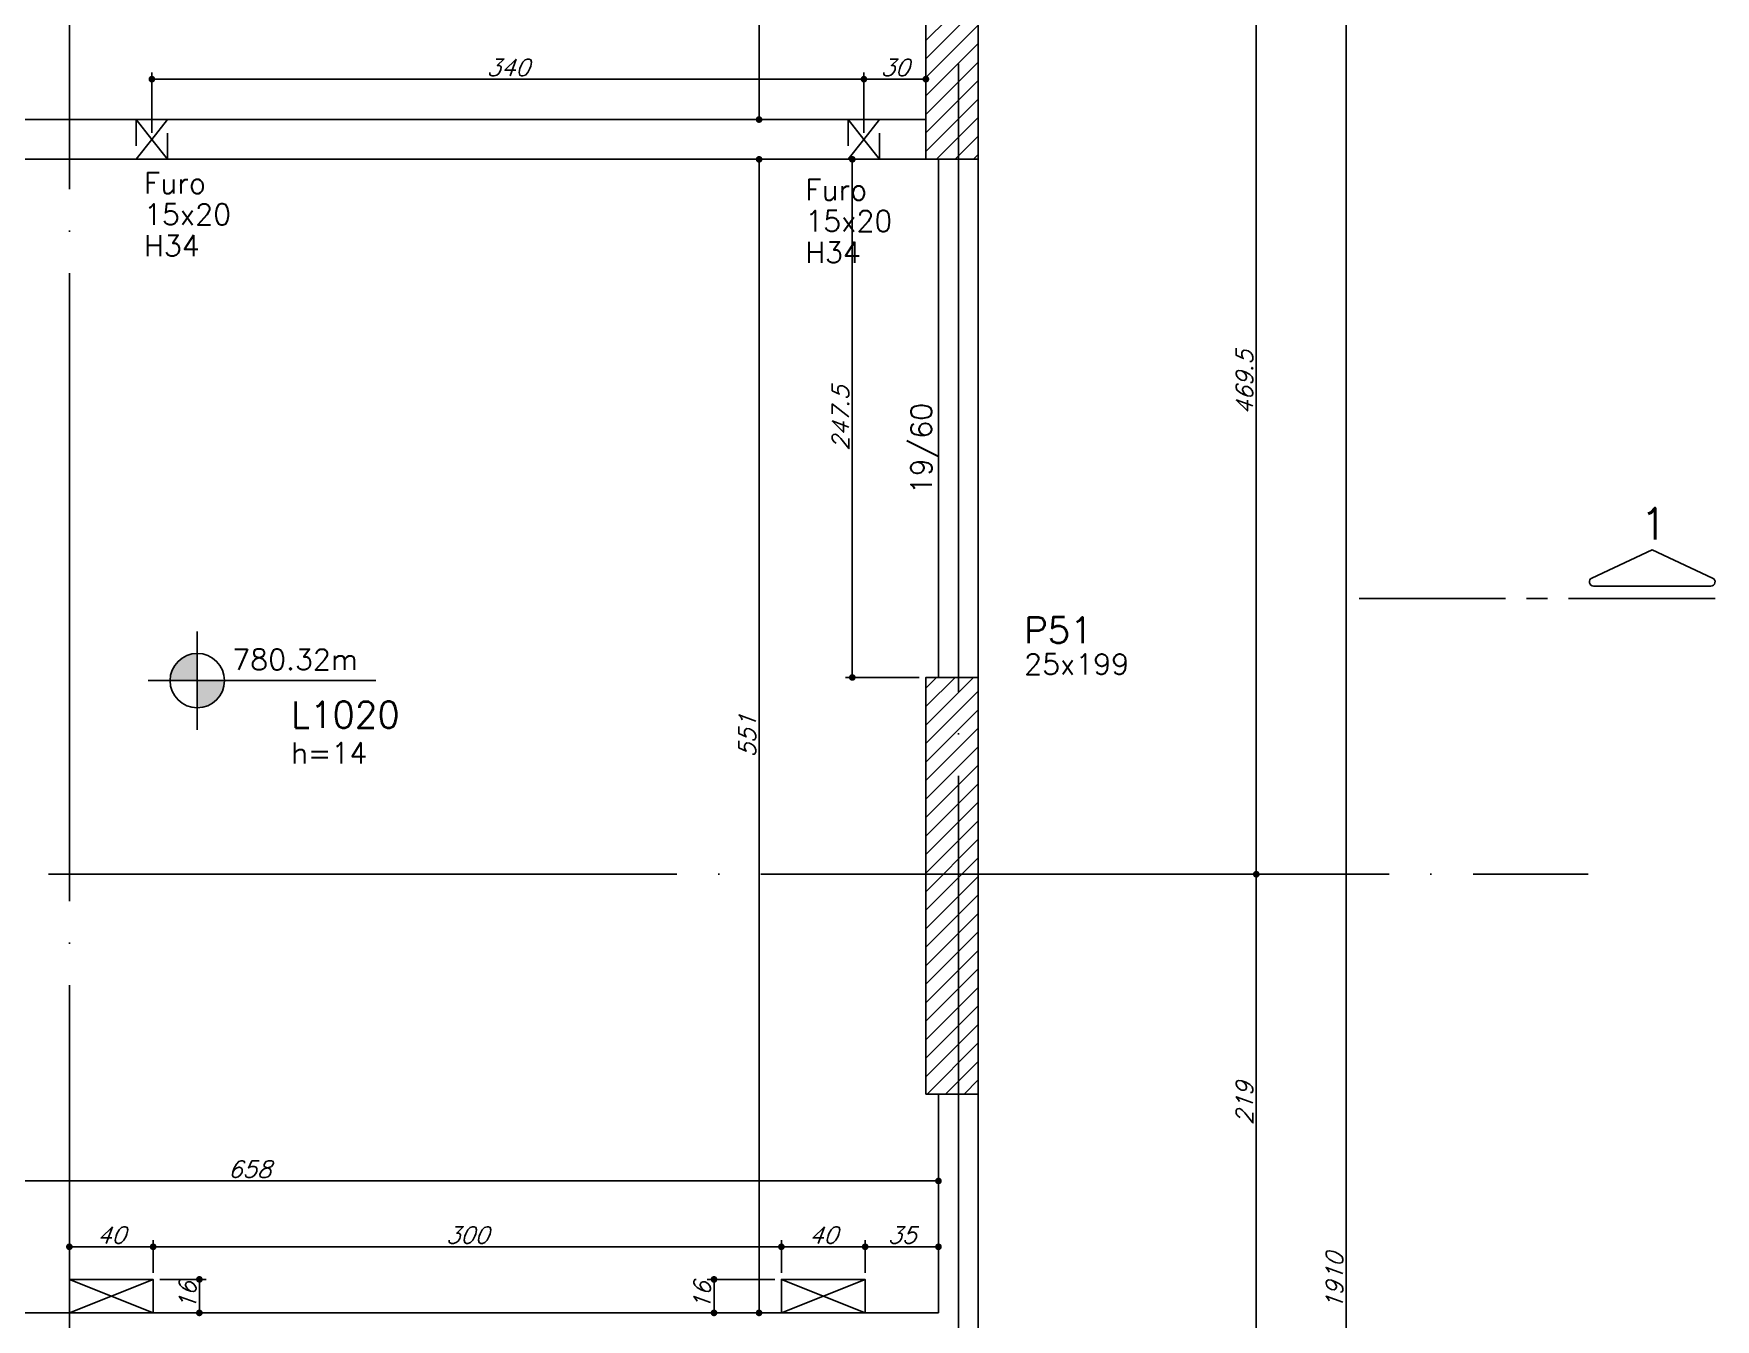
# Model space of a CAD drawing. Extents: x -4723 to 4922, y -2048 to 2452.
# Drawn here: x 2808 to 3611, y 661 to 1276 of the extents above; entities that cross this region are included whole.
import ezdxf
from ezdxf.enums import TextEntityAlignment as Align

# ---------------------------------------------------------------- set-up
doc = ezdxf.new("R2010")
doc.units = 0
doc.header["$LTSCALE"] = 50
doc.header["$MEASUREMENT"] = 0
doc.linetypes.add('EIXO', pattern=[6.8, 6, -0.4, 0, -0.4])
doc.linetypes.add('HIDDEN', pattern=[0.375, 0.25, -0.125])
doc.layers.get('0').update_dxf_attribs({"linetype": 'CONTINUOUS'})
doc.layers.get('DEFPOINTS').update_dxf_attribs({"linetype": 'CONTINUOUS'})
for name, color, linetype in [('242', 3, 'CONTINUOUS'), ('F-CORTE-INDICAÇÃO', 4, 'CONTINUOUS'), ('F-COTAS', 106, 'CONTINUOUS'), ('F-COTAS-FUROS', 50, 'CONTINUOUS'), ('F-EIXO', 12, 'EIXO'), ('F-FURO-PAREDE', 2, 'HIDDEN'), ('F-FURO-PAREDE-TEXTOS', 2, 'CONTINUOUS'), ('F-LAJES-DIM', 2, 'CONTINUOUS'), ('F-LAJES-NOME', 4, 'CONTINUOUS'), ('F-NÍVEL-PLANTA', 2, 'CONTINUOUS'), ('F-PILARES-DIM', 172, 'CONTINUOUS'), ('F-PILARES-HACH', 174, 'CONTINUOUS'), ('F-PILARES-NOME', 170, 'CONTINUOUS'), ('F-PILARES-S', 170, 'CONTINUOUS'), ('F-TEXTO', 6, 'CONTINUOUS'), ('F-VIGAS', 3, 'CONTINUOUS'), ('F-VIGAS-DIM', 2, 'CONTINUOUS'), ('F-VÃO', 1, 'CONTINUOUS')]:
    doc.layers.add(name, color=color, linetype=linetype)
doc.styles.add('CP-TEXT-INCL', font='simplex.shx', dxfattribs={"oblique": 20})
doc.styles.add('MCP', font='simplex.shx')
doc.styles.add('ROMANS', font='simplex.shx')
doc.dimstyles.new('CP-COTAS-50', dxfattribs={"dimscale": 0.64, "dimtxt": 12.5, "dimasz": 5, "dimexe": 5, "dimexo": 5, "dimgap": 2.5, "dimtad": 1, "dimdec": 1, "dimdsep": 46, "dimtxsty": 'CP-TEXT-INCL', "dimblk1": 'DOT', "dimblk2": 'DOT', "dimsah": 1, "dimcen": 9, "dimclrd": 256, "dimclre": 256, "dimclrt": 256, "dimadec": 0, "dimazin": 0, "dimtfac": 1, "dimtdec": 1, "dimtmove": 2, "dimatfit": 3, "dimldrblk": 'DOT', "dimfxl": 0, "dimtolj": 1, "dimarcsym": 0})

# ---------------------------------------------------------------- blocks, each defined once
blk = doc.blocks.new('Nível - Planta')
at = {"layer": 'F-NÍVEL-PLANTA'}
h = blk.add_hatch(color=71, dxfattribs=at)
h.paths.add_polyline_path([(0, 0), (0, 0.26, 0.414214), (-0.26, 0)])
h.paths.add_polyline_path([(0.26, 0), (0, 0), (0, -0.26, 0.414214)])
for p, q in [((0, -0.469), (0, 0.469)), ((-0.469, 0), (1.704, 0))]:
    blk.add_line(p, q, dxfattribs=at)
blk.add_circle((0, 0), 0.26, dxfattribs=at)
at = {"layer": 'F-TEXTO', "color": 3, "style": 'MCP'}
blk.add_attdef('NÍVEL', (0.333, 0.102), '', height=0.2, dxfattribs=at)
blk = doc.blocks.new('*U12')
at = {"layer": 'F-CORTE-INDICAÇÃO'}
for p, q in [((70, 0), (0, 0)), ((80, 0), (90, 0)), ((100, 0), (170, 0))]:
    blk.add_line(p, q, dxfattribs=at)
blk.add_lwpolyline([(112, 6, -0.802585), (111.15, 9.81), (140, 23.26), (168.85, 9.81, -0.802585), (168, 6)], format="xyb", close=True, dxfattribs=at)
at = {"layer": 'F-CORTE-INDICAÇÃO', "style": 'ROMANS'}
blk.add_attdef('CORTE', text='', height=15, dxfattribs=at).set_placement((140, 35.76), align=Align.MIDDLE_CENTER)
at = {"layer": 'F-CORTE-INDICAÇÃO', "color": 2, "style": 'ROMANS'}
blk.add_attdef('FOLHA', text='', height=12, dxfattribs=at).set_placement((140, -10), align=Align.MIDDLE_CENTER)
blk = doc.blocks.new('*U52')
at = {"layer": 'F-EIXO'}
blk.add_line((0, 0), (0, -2655), dxfattribs=at)
at = {"layer": 'F-TEXTO', "style": 'ROMANS'}
blk.add_attdef('EIXO', text='', height=17.5, rotation=360, dxfattribs=at).set_placement((0, 28.21), align=Align.MIDDLE_CENTER)
blk = doc.blocks.new('*U51')
at = {"layer": 'F-EIXO'}
blk.add_line((0, 0), (7197, 0), dxfattribs=at)
at = {"layer": 'F-TEXTO', "style": 'ROMANS'}
blk.add_attdef('EIXO', text='', height=17.5, dxfattribs=at).set_placement((-28.2072, 0), align=Align.MIDDLE_CENTER)
blk = doc.blocks.new('*U28')
at = {"layer": 'F-EIXO'}
blk.add_line((0, 0), (0, -2449.91), dxfattribs=at)
at = {"layer": 'F-TEXTO', "style": 'ROMANS'}
blk.add_attdef('EIXO', text='', height=17.5, rotation=360, dxfattribs=at).set_placement((0, 28.21), align=Align.MIDDLE_CENTER)
blk = doc.blocks.new('_DOT')
at = {"color": 0, "linetype": 'ByBlock'}
blk.add_line((-0.5, 0), (-1, 0), dxfattribs=at)
at = {"color": 0, "linetype": 'ByBlock', "const_width": 0.5}
blk.add_lwpolyline([(-0.25, 0, 1), (0.25, 0, 1)], format="xyb", close=True, dxfattribs=at)
blk = doc.blocks.new('*D71')
at = {"layer": 'DEFPOINTS', "color": 0, "linetype": 'Continuous', "transparency": 16777216}
for p in [(3262.5, 1634.5), (3435.19, 1634.5), (3259.5, -275.5)]:
    blk.add_point(p, dxfattribs=at)
at = {"layer": 'F-COTAS', "linetype": 'Continuous', "lineweight": -2, "transparency": 16777216}
for p, q in [((3265.7, 1634.5), (3438.39, 1634.5)), ((3435.19, -272.3), (3435.19, 1631.3)), ((3262.7, -275.5), (3438.39, -275.5))]:
    blk.add_line(p, q, dxfattribs=at)
at = {"layer": 'F-COTAS', "linetype": 'Continuous', "lineweight": -2, "transparency": 16777216, "xscale": 3.2, "yscale": 3.2, "zscale": 3.2}
for p, rotation in [((3435.19, 1634.5), 90), ((3435.19, -275.5), 270)]:
    blk.add_blockref('_DOT', p, dxfattribs=dict(at, rotation=rotation))
at = {"layer": 'F-COTAS', "linetype": 'Continuous', "transparency": 16777216, "insert": (3429.59, 679.5), "char_height": 8, "attachment_point": 5, "rotation": 90, "style": 'CP-TEXT-INCL'}
blk.add_mtext('\\A1;1910', dxfattribs=at)
blk = doc.blocks.new('*D78')
at = {"layer": 'DEFPOINTS', "color": 0, "linetype": 'Continuous', "transparency": 16777216}
for p in [(3383.74, 874), (3392.27, 874), (3383.74, 655)]:
    blk.add_point(p, dxfattribs=at)
at = {"layer": 'F-COTAS', "linetype": 'Continuous', "lineweight": -2, "transparency": 16777216}
for p, q in [((3386.94, 874), (3395.47, 874)), ((3392.27, 658.2), (3392.27, 870.8)), ((3386.94, 655), (3395.47, 655))]:
    blk.add_line(p, q, dxfattribs=at)
at = {"layer": 'F-COTAS', "linetype": 'Continuous', "lineweight": -2, "transparency": 16777216, "xscale": 3.2, "yscale": 3.2, "zscale": 3.2}
for p, rotation in [((3392.27, 874), 90), ((3392.27, 655), 270)]:
    blk.add_blockref('_DOT', p, dxfattribs=dict(at, rotation=rotation))
at = {"layer": 'F-COTAS', "linetype": 'Continuous', "transparency": 16777216, "insert": (3386.67, 764.5), "char_height": 8, "attachment_point": 5, "rotation": 90, "style": 'CP-TEXT-INCL'}
blk.add_mtext('\\A1;219', dxfattribs=at)
blk = doc.blocks.new('*D79')
at = {"layer": 'DEFPOINTS', "color": 0, "linetype": 'Continuous', "transparency": 16777216}
for p in [(3383.74, 1343.5), (3392.27, 1343.5), (3383.74, 874)]:
    blk.add_point(p, dxfattribs=at)
at = {"layer": 'F-COTAS', "linetype": 'Continuous', "lineweight": -2, "transparency": 16777216}
for p, q in [((3386.94, 1343.5), (3395.47, 1343.5)), ((3392.27, 877.2), (3392.27, 1340.3)), ((3386.94, 874), (3395.47, 874))]:
    blk.add_line(p, q, dxfattribs=at)
at = {"layer": 'F-COTAS', "linetype": 'Continuous', "lineweight": -2, "transparency": 16777216, "xscale": 3.2, "yscale": 3.2, "zscale": 3.2}
for p, rotation in [((3392.27, 1343.5), 90), ((3392.27, 874), 270)]:
    blk.add_blockref('_DOT', p, dxfattribs=dict(at, rotation=rotation))
at = {"layer": 'F-COTAS', "linetype": 'Continuous', "transparency": 16777216, "insert": (3386.67, 1108.75), "char_height": 8, "attachment_point": 5, "rotation": 90, "style": 'CP-TEXT-INCL'}
blk.add_mtext('\\A1;469.5', dxfattribs=at)
blk = doc.blocks.new('*D212')
at = {"layer": 'DEFPOINTS', "color": 0, "linetype": 'Continuous', "transparency": 16777216}
for p in [(3154.84, 1215.5), (3154.84, 1215.5), (3154.84, 664.5)]:
    blk.add_point(p, dxfattribs=at)
at = {"layer": 'F-COTAS', "linetype": 'Continuous', "lineweight": -2, "transparency": 16777216}
blk.add_line((3154.84, 667.7), (3154.84, 1212.3), dxfattribs=at)
at = {"layer": 'F-COTAS', "linetype": 'Continuous', "lineweight": -2, "transparency": 16777216, "xscale": 3.2, "yscale": 3.2, "zscale": 3.2}
for p, rotation in [((3154.84, 1215.5), 90), ((3154.84, 664.5), 270)]:
    blk.add_blockref('_DOT', p, dxfattribs=dict(at, rotation=rotation))
at = {"layer": 'F-COTAS', "linetype": 'Continuous', "transparency": 16777216, "insert": (3149.24, 940), "char_height": 8, "attachment_point": 5, "rotation": 90, "style": 'CP-TEXT-INCL'}
blk.add_mtext('\\A1;551', dxfattribs=at)
blk = doc.blocks.new('*D213')
at = {"layer": 'DEFPOINTS', "color": 0, "linetype": 'Continuous', "transparency": 16777216}
for p in [(3154.84, 1514.5), (3154.84, 1514.5), (3154.84, 1234.5)]:
    blk.add_point(p, dxfattribs=at)
at = {"layer": 'F-COTAS', "linetype": 'Continuous', "lineweight": -2, "transparency": 16777216}
blk.add_line((3154.84, 1237.7), (3154.84, 1511.3), dxfattribs=at)
at = {"layer": 'F-COTAS', "linetype": 'Continuous', "lineweight": -2, "transparency": 16777216, "xscale": 3.2, "yscale": 3.2, "zscale": 3.2}
for p, rotation in [((3154.84, 1514.5), 90), ((3154.84, 1234.5), 270)]:
    blk.add_blockref('_DOT', p, dxfattribs=dict(at, rotation=rotation))
at = {"layer": 'F-COTAS', "linetype": 'Continuous', "transparency": 16777216, "insert": (3149.24, 1374.5), "char_height": 8, "attachment_point": 5, "rotation": 90, "style": 'CP-TEXT-INCL'}
blk.add_mtext('\\A1;280', dxfattribs=at)
blk = doc.blocks.new('*D267')
at = {"layer": 'DEFPOINTS', "color": 0, "linetype": 'Continuous', "transparency": 16777216}
for p in [(2582.5, 727.51), (3240.5, 727.51), (3240.5, 727.51)]:
    blk.add_point(p, dxfattribs=at)
at = {"layer": 'F-COTAS', "linetype": 'Continuous', "lineweight": -2, "transparency": 16777216}
blk.add_line((2585.7, 727.51), (3237.3, 727.51), dxfattribs=at)
at = {"layer": 'F-COTAS', "linetype": 'Continuous', "lineweight": -2, "transparency": 16777216, "xscale": 3.2, "yscale": 3.2, "zscale": 3.2, "rotation": 180}
blk.add_blockref('_DOT', (2582.5, 727.51), dxfattribs=at)
at = {"layer": 'F-COTAS', "linetype": 'Continuous', "lineweight": -2, "transparency": 16777216, "xscale": 3.2, "yscale": 3.2, "zscale": 3.2}
blk.add_blockref('_DOT', (3240.5, 727.51), dxfattribs=at)
at = {"layer": 'F-COTAS', "linetype": 'Continuous', "transparency": 16777216, "insert": (2911.5, 733.11), "char_height": 8, "attachment_point": 5, "style": 'CP-TEXT-INCL'}
blk.add_mtext('\\A1;658', dxfattribs=at)
blk = doc.blocks.new('*U338')
at = {"layer": 'F-VÃO'}
for p, q in [((0, 0), (40, 16)), ((0, 16), (40, 0))]:
    blk.add_line(p, q, dxfattribs=at)
at = {"layer": 'F-VÃO', "color": 3}
blk.add_lwpolyline([(0, 0), (40, 0), (40, 16), (0, 16)], close=True, dxfattribs=at)
blk = doc.blocks.new('*D444')
at = {"layer": 'DEFPOINTS', "color": 0, "linetype": 'Continuous', "transparency": 16777216}
for p in [(3205.5, 696.06), (3165.5, 680.5), (3205.5, 680.5)]:
    blk.add_point(p, dxfattribs=at)
at = {"layer": 'F-COTAS-FUROS', "linetype": 'Continuous', "lineweight": -2, "transparency": 16777216}
for p, q in [((3165.5, 683.7), (3165.5, 699.26)), ((3205.5, 683.7), (3205.5, 699.26)), ((3168.7, 696.06), (3202.3, 696.06))]:
    blk.add_line(p, q, dxfattribs=at)
at = {"layer": 'F-COTAS-FUROS', "linetype": 'Continuous', "lineweight": -2, "transparency": 16777216, "xscale": 3.2, "yscale": 3.2, "zscale": 3.2, "rotation": 180}
blk.add_blockref('_DOT', (3165.5, 696.06), dxfattribs=at)
at = {"layer": 'F-COTAS-FUROS', "linetype": 'Continuous', "lineweight": -2, "transparency": 16777216, "xscale": 3.2, "yscale": 3.2, "zscale": 3.2}
blk.add_blockref('_DOT', (3205.5, 696.06), dxfattribs=at)
at = {"layer": 'F-COTAS-FUROS', "linetype": 'Continuous', "transparency": 16777216, "insert": (3185.5, 701.66), "char_height": 8, "attachment_point": 5, "style": 'CP-TEXT-INCL'}
blk.add_mtext('\\A1;40', dxfattribs=at)
blk = doc.blocks.new('*D445')
at = {"layer": 'DEFPOINTS', "color": 0, "linetype": 'Continuous', "transparency": 16777216}
for p in [(3240.5, 696.06), (3205.5, 680.5), (3240.5, 680.5)]:
    blk.add_point(p, dxfattribs=at)
at = {"layer": 'F-COTAS-FUROS', "linetype": 'Continuous', "lineweight": -2, "transparency": 16777216}
for p, q in [((3205.5, 683.7), (3205.5, 699.26)), ((3240.5, 683.7), (3240.5, 699.26)), ((3208.7, 696.06), (3237.3, 696.06))]:
    blk.add_line(p, q, dxfattribs=at)
at = {"layer": 'F-COTAS-FUROS', "linetype": 'Continuous', "lineweight": -2, "transparency": 16777216, "xscale": 3.2, "yscale": 3.2, "zscale": 3.2, "rotation": 180}
blk.add_blockref('_DOT', (3205.5, 696.06), dxfattribs=at)
at = {"layer": 'F-COTAS-FUROS', "linetype": 'Continuous', "lineweight": -2, "transparency": 16777216, "xscale": 3.2, "yscale": 3.2, "zscale": 3.2}
blk.add_blockref('_DOT', (3240.5, 696.06), dxfattribs=at)
at = {"layer": 'F-COTAS-FUROS', "linetype": 'Continuous', "transparency": 16777216, "insert": (3223, 701.66), "char_height": 8, "attachment_point": 5, "style": 'CP-TEXT-INCL'}
blk.add_mtext('\\A1;35', dxfattribs=at)
blk = doc.blocks.new('*D446')
at = {"layer": 'DEFPOINTS', "color": 0, "linetype": 'Continuous', "transparency": 16777216}
for p in [(3133.32, 680.5), (3165.5, 680.5), (3165.5, 664.5)]:
    blk.add_point(p, dxfattribs=at)
at = {"layer": 'F-COTAS-FUROS', "linetype": 'Continuous', "lineweight": -2, "transparency": 16777216}
for p, q in [((3162.3, 680.5), (3130.12, 680.5)), ((3133.32, 667.7), (3133.32, 677.3)), ((3162.3, 664.5), (3130.12, 664.5))]:
    blk.add_line(p, q, dxfattribs=at)
at = {"layer": 'F-COTAS-FUROS', "linetype": 'Continuous', "lineweight": -2, "transparency": 16777216, "xscale": 3.2, "yscale": 3.2, "zscale": 3.2}
for p, rotation in [((3133.32, 680.5), 90), ((3133.32, 664.5), 270)]:
    blk.add_blockref('_DOT', p, dxfattribs=dict(at, rotation=rotation))
at = {"layer": 'F-COTAS-FUROS', "linetype": 'Continuous', "transparency": 16777216, "insert": (3127.72, 672.5), "char_height": 8, "attachment_point": 5, "rotation": 90, "style": 'CP-TEXT-INCL'}
blk.add_mtext('\\A1;16', dxfattribs=at)
blk = doc.blocks.new('*D447')
at = {"layer": 'DEFPOINTS', "color": 0, "linetype": 'Continuous', "transparency": 16777216}
for p in [(2825.5, 696.06), (2825.5, 680.5), (2865.5, 680.5)]:
    blk.add_point(p, dxfattribs=at)
at = {"layer": 'F-COTAS-FUROS', "linetype": 'Continuous', "lineweight": -2, "transparency": 16777216}
for p, q in [((2825.5, 683.7), (2825.5, 699.26)), ((2865.5, 683.7), (2865.5, 699.26)), ((2862.3, 696.06), (2828.7, 696.06))]:
    blk.add_line(p, q, dxfattribs=at)
at = {"layer": 'F-COTAS-FUROS', "linetype": 'Continuous', "lineweight": -2, "transparency": 16777216, "xscale": 3.2, "yscale": 3.2, "zscale": 3.2, "rotation": 180}
blk.add_blockref('_DOT', (2825.5, 696.06), dxfattribs=at)
at = {"layer": 'F-COTAS-FUROS', "linetype": 'Continuous', "lineweight": -2, "transparency": 16777216, "xscale": 3.2, "yscale": 3.2, "zscale": 3.2}
blk.add_blockref('_DOT', (2865.5, 696.06), dxfattribs=at)
at = {"layer": 'F-COTAS-FUROS', "linetype": 'Continuous', "transparency": 16777216, "insert": (2845.5, 701.66), "char_height": 8, "attachment_point": 5, "style": 'CP-TEXT-INCL'}
blk.add_mtext('\\A1;40', dxfattribs=at)
blk = doc.blocks.new('*D448')
at = {"layer": 'DEFPOINTS', "color": 0, "linetype": 'Continuous', "transparency": 16777216}
for p in [(2865.5, 680.5), (2887.57, 680.5), (2865.5, 664.5)]:
    blk.add_point(p, dxfattribs=at)
at = {"layer": 'F-COTAS-FUROS', "linetype": 'Continuous', "lineweight": -2, "transparency": 16777216}
for p, q in [((2868.7, 680.5), (2890.77, 680.5)), ((2887.57, 667.7), (2887.57, 677.3)), ((2868.7, 664.5), (2890.77, 664.5))]:
    blk.add_line(p, q, dxfattribs=at)
at = {"layer": 'F-COTAS-FUROS', "linetype": 'Continuous', "lineweight": -2, "transparency": 16777216, "xscale": 3.2, "yscale": 3.2, "zscale": 3.2}
for p, rotation in [((2887.57, 680.5), 90), ((2887.57, 664.5), 270)]:
    blk.add_blockref('_DOT', p, dxfattribs=dict(at, rotation=rotation))
at = {"layer": 'F-COTAS-FUROS', "linetype": 'Continuous', "transparency": 16777216, "insert": (2881.97, 672.5), "char_height": 8, "attachment_point": 5, "rotation": 90, "style": 'CP-TEXT-INCL'}
blk.add_mtext('\\A1;16', dxfattribs=at)
blk = doc.blocks.new('*D449')
at = {"layer": 'DEFPOINTS', "color": 0, "linetype": 'Continuous', "transparency": 16777216}
for p in [(3165.5, 696.06), (2865.5, 680.5), (3165.5, 680.5)]:
    blk.add_point(p, dxfattribs=at)
at = {"layer": 'F-COTAS-FUROS', "linetype": 'Continuous', "lineweight": -2, "transparency": 16777216}
for p, q in [((2865.5, 683.7), (2865.5, 699.26)), ((3165.5, 683.7), (3165.5, 699.26)), ((2868.7, 696.06), (3162.3, 696.06))]:
    blk.add_line(p, q, dxfattribs=at)
at = {"layer": 'F-COTAS-FUROS', "linetype": 'Continuous', "lineweight": -2, "transparency": 16777216, "xscale": 3.2, "yscale": 3.2, "zscale": 3.2, "rotation": 180}
blk.add_blockref('_DOT', (2865.5, 696.06), dxfattribs=at)
at = {"layer": 'F-COTAS-FUROS', "linetype": 'Continuous', "lineweight": -2, "transparency": 16777216, "xscale": 3.2, "yscale": 3.2, "zscale": 3.2}
blk.add_blockref('_DOT', (3165.5, 696.06), dxfattribs=at)
at = {"layer": 'F-COTAS-FUROS', "linetype": 'Continuous', "transparency": 16777216, "insert": (3015.5, 701.66), "char_height": 8, "attachment_point": 5, "style": 'CP-TEXT-INCL'}
blk.add_mtext('\\A1;300', dxfattribs=at)
blk = doc.blocks.new('*D491')
at = {"layer": 'DEFPOINTS', "color": 0, "linetype": 'Continuous', "transparency": 16777216}
for p in [(3199.36, 1215.5), (3215.01, 1215.5), (3234.5, 968)]:
    blk.add_point(p, dxfattribs=at)
at = {"layer": 'F-COTAS', "linetype": 'Continuous', "lineweight": -2, "transparency": 16777216}
for p, q in [((3211.81, 1215.5), (3196.16, 1215.5)), ((3199.36, 971.2), (3199.36, 1212.3)), ((3231.3, 968), (3196.16, 968))]:
    blk.add_line(p, q, dxfattribs=at)
at = {"layer": 'F-COTAS', "linetype": 'Continuous', "lineweight": -2, "transparency": 16777216, "xscale": 3.2, "yscale": 3.2, "zscale": 3.2}
for p, rotation in [((3199.36, 1215.5), 90), ((3199.36, 968), 270)]:
    blk.add_blockref('_DOT', p, dxfattribs=dict(at, rotation=rotation))
at = {"layer": 'F-COTAS', "linetype": 'Continuous', "transparency": 16777216, "insert": (3193.76, 1091.75), "char_height": 8, "attachment_point": 5, "rotation": 90, "style": 'CP-TEXT-INCL'}
blk.add_mtext('\\A1;247.5', dxfattribs=at)
blk = doc.blocks.new('*D531')
at = {"layer": 'DEFPOINTS', "color": 0, "linetype": 'Continuous', "transparency": 16777216}
for p in [(3204.9, 1253.79), (2864.9, 1225), (3204.9, 1225)]:
    blk.add_point(p, dxfattribs=at)
at = {"layer": 'F-COTAS-FUROS', "linetype": 'Continuous', "lineweight": -2, "transparency": 16777216}
for p, q in [((2864.9, 1228.2), (2864.9, 1256.99)), ((2868.1, 1253.79), (3201.7, 1253.79)), ((3204.9, 1228.2), (3204.9, 1256.99))]:
    blk.add_line(p, q, dxfattribs=at)
at = {"layer": 'F-COTAS-FUROS', "linetype": 'Continuous', "lineweight": -2, "transparency": 16777216, "xscale": 3.2, "yscale": 3.2, "zscale": 3.2, "rotation": 180}
blk.add_blockref('_DOT', (2864.9, 1253.79), dxfattribs=at)
at = {"layer": 'F-COTAS-FUROS', "linetype": 'Continuous', "lineweight": -2, "transparency": 16777216, "xscale": 3.2, "yscale": 3.2, "zscale": 3.2}
blk.add_blockref('_DOT', (3204.9, 1253.79), dxfattribs=at)
at = {"layer": 'F-COTAS-FUROS', "linetype": 'Continuous', "transparency": 16777216, "insert": (3034.9, 1259.39), "char_height": 8, "attachment_point": 5, "style": 'CP-TEXT-INCL'}
blk.add_mtext('\\A1;340', dxfattribs=at)
blk = doc.blocks.new('*D532')
at = {"layer": 'DEFPOINTS', "color": 0, "linetype": 'Continuous', "transparency": 16777216}
for p in [(3234.5, 1253.79), (3204.9, 1246.63), (3234.5, 1246.63)]:
    blk.add_point(p, dxfattribs=at)
at = {"layer": 'F-COTAS-FUROS', "linetype": 'Continuous', "lineweight": -2, "transparency": 16777216}
for p, q in [((3204.9, 1249.83), (3204.9, 1256.99)), ((3208.1, 1253.79), (3231.3, 1253.79)), ((3234.5, 1249.83), (3234.5, 1256.99))]:
    blk.add_line(p, q, dxfattribs=at)
at = {"layer": 'F-COTAS-FUROS', "linetype": 'Continuous', "lineweight": -2, "transparency": 16777216, "xscale": 3.2, "yscale": 3.2, "zscale": 3.2, "rotation": 180}
blk.add_blockref('_DOT', (3204.9, 1253.79), dxfattribs=at)
at = {"layer": 'F-COTAS-FUROS', "linetype": 'Continuous', "lineweight": -2, "transparency": 16777216, "xscale": 3.2, "yscale": 3.2, "zscale": 3.2}
blk.add_blockref('_DOT', (3234.5, 1253.79), dxfattribs=at)
at = {"layer": 'F-COTAS-FUROS', "linetype": 'Continuous', "transparency": 16777216, "insert": (3219.7, 1259.39), "char_height": 8, "attachment_point": 5, "style": 'CP-TEXT-INCL'}
blk.add_mtext('\\A1;30', dxfattribs=at)

msp = doc.modelspace()

# ---------------------------------------------------------------- hatches: boundary and pattern name
at = {"layer": 'F-PILARES-HACH', "linetype": 'Continuous'}
h = msp.add_hatch(dxfattribs=at)
h.set_pattern_fill('ANSI31', color=256, scale=50, style=0)
h.paths.add_polyline_path([(3234.5, 1215.5), (3259.5, 1215.5), (3259.5, 1414.5), (3234.5, 1414.5)], flags=16)
h = msp.add_hatch(dxfattribs=at)
h.set_pattern_fill('ANSI31', color=256, scale=50, style=0)
h.paths.add_polyline_path([(3234.5, 769), (3259.5, 769), (3259.5, 968), (3234.5, 968)], flags=16)

# ---------------------------------------------------------------- linework, layer by layer
at = {"layer": '242', "linetype": 'Continuous'}
msp.add_line((3247, 868.5), (3247, 868.5), dxfattribs=at)
at = {"layer": 'F-FURO-PAREDE'}
for points in [[(2864.9, 1225), (2857.4, 1215.5), (2872.4, 1215.5), (2864.9, 1225), (2872.4, 1215.5), (2872.4, 1234.5), (2864.9, 1225), (2872.4, 1234.5), (2857.4, 1234.5), (2864.9, 1225), (2857.4, 1234.5), (2857.4, 1215.5), (2864.9, 1225)], [(3204.9, 1225), (3197.4, 1215.5), (3212.4, 1215.5), (3204.9, 1225), (3212.4, 1215.5), (3212.4, 1234.5), (3204.9, 1225), (3212.4, 1234.5), (3197.4, 1234.5), (3204.9, 1225), (3197.4, 1234.5), (3197.4, 1215.5), (3204.9, 1225)]]:
    msp.add_lwpolyline(points, dxfattribs=at)
at = {"layer": 'F-PILARES-S', "linetype": 'Continuous'}
for points in [[(3234.5, 1215.5), (3259.5, 1215.5), (3259.5, 1414.5), (3234.5, 1414.5), (3234.5, 1215.5)], [(3234.5, 769), (3259.5, 769), (3259.5, 968), (3234.5, 968), (3234.5, 769)]]:
    msp.add_lwpolyline(points, dxfattribs=at)
at = {"layer": 'F-VIGAS'}
for points in [[(3234.5, 1234.5), (2583, 1234.5)], [(2583, 1215.5), (3234.5, 1215.5)], [(3240.5, 1215.5), (3240.5, 968)], [(3259.5, 968), (3259.5, 1215.5)], [(3240.5, 769), (3240.5, 664.5)], [(3259.5, 655), (3259.5, 769)], [(3240.5, 664.5), (2582.5, 664.5)]]:
    msp.add_lwpolyline(points, dxfattribs=at)

# ---------------------------------------------------------------- block references
at = {"layer": 'F-CORTE-INDICAÇÃO', "linetype": 'Continuous'}
ref = msp.add_blockref('*U12', (3441.3292, 1005.6898), dxfattribs=at)
ref.add_attrib('CORTE', '1', dxfattribs={"height": 15, "style": 'ROMANS'}).set_placement((3582.04349, 1041.45317), align=Align.MIDDLE_CENTER)
at = {"layer": 'F-EIXO', "linetype": 'Continuous'}
for name, p in [('*U28', (3250, 1941.3568)), ('*U52', (2825.5, 1841.3568)), ('*U51', (-3646.3202, 874))]:
    msp.add_blockref(name, p, dxfattribs=at)
at = {"layer": 'F-NÍVEL-PLANTA', "linetype": 'Continuous', "xscale": 50, "yscale": 50, "zscale": 50}
msp.add_blockref('Nível - Planta', (2886.5897, 966.4982), dxfattribs=at).add_auto_attribs({'NÍVEL': '780.32m'})
at = {"layer": 'F-VÃO', "linetype": 'Continuous'}
for p in [(2825.5, 664.5), (3165.5, 664.5)]:
    msp.add_blockref('*U338', p, dxfattribs=at)

# ---------------------------------------------------------------- texts
at = {"layer": 'F-FURO-PAREDE-TEXTOS', "linetype": 'Continuous', "style": 'MCP'}
for s, p in [('Furo', (2861.13328, 1199.20273)), ('Furo', (3176.89164, 1196.04866)), ('15x20', (2861.13328, 1184.20273)), ('15x20', (3176.89164, 1181.04866)), ('H34', (2861.13328, 1169.20273)), ('H34', (3176.89164, 1166.04866))]:
    msp.add_text(s, height=10, dxfattribs=at).set_placement(p)
at = {"layer": 'F-LAJES-DIM', "linetype": 'Continuous', "style": 'MCP'}
msp.add_text('h=14', height=10, dxfattribs=at).set_placement((2931.3156, 926.97884))
at = {"layer": 'F-LAJES-NOME', "linetype": 'Continuous', "style": 'MCP'}
msp.add_text('L1020', height=12.5, dxfattribs=at).set_placement((2931.3156, 943.97884))
at = {"layer": 'F-PILARES-DIM', "linetype": 'Continuous', "style": 'MCP'}
msp.add_text('25x199', height=10, dxfattribs=at).set_placement((3281.42017, 969.37021))
at = {"layer": 'F-PILARES-NOME', "linetype": 'Continuous', "style": 'MCP'}
msp.add_text('P51', height=12.5, dxfattribs=at).set_placement((3281.42017, 984.37021))
at = {"layer": 'F-VIGAS-DIM', "linetype": 'Continuous', "style": 'MCP'}
msp.add_text('19/60', height=10, rotation=90, dxfattribs=at).set_placement((3237.375, 1055.5))

# ---------------------------------------------------------------- dimensions: what is measured, and where the dimension line sits
at = {"layer": 'F-COTAS', "linetype": 'Continuous'}
for base, p1, p2, angle, picture, middle in [((3435.18656, 1634.5), (3259.5, -275.5), (3262.5, 1634.5), 90, '*D71', (3429.58656, 679.5)), ((3154.84264, 1514.5), (3154.84264, 1234.5), (3154.84264, 1514.5), 270, '*D213', (3149.24264, 1374.5)), ((3392.27058, 1343.5), (3383.74102, 874), (3383.74102, 1343.5), 90, '*D79', (3386.67058, 1108.75)), ((3154.84264, 1215.5), (3154.84264, 664.5), (3154.84264, 1215.5), 270, '*D212', (3149.24264, 940)), ((3392.27058, 874), (3383.74102, 655), (3383.74102, 874), 90, '*D78', (3386.67058, 764.5)), ((3240.5, 727.50599), (2582.5, 727.50599), (3240.5, 727.50599), 180, '*D267', (2911.5, 733.10599))]:
    dim = msp.add_linear_dim(base=base, p1=p1, p2=p2, angle=angle, dimstyle='CP-COTAS-50', dxfattribs=at)
    dim.commit()
    dim.dimension.update_dxf_attribs({"geometry": picture, "text_midpoint": middle})
dim = msp.add_linear_dim(base=(3199.35826, 1215.5), p1=(3234.5, 968), p2=(3215.00636, 1215.5), angle=90, dimstyle='CP-COTAS-50', override={"dimfxl": 7.5}, dxfattribs=at)
dim.commit()
dim.dimension.update_dxf_attribs({"geometry": '*D491', "text_midpoint": (3193.75826, 1091.75)})
at = {"layer": 'F-COTAS-FUROS', "linetype": 'Continuous'}
for base, p1, p2, picture, middle in [((3204.9, 1253.79249), (2864.9, 1225), (3204.9, 1225), '*D531', (3034.9, 1259.39249)), ((3234.5, 1253.79249), (3204.9, 1246.63238), (3234.5, 1246.63238), '*D532', (3219.7, 1259.39249)), ((2825.5, 696.05941), (2865.5, 680.5), (2825.5, 680.5), '*D447', (2845.5, 701.65941)), ((3165.5, 696.05941), (2865.5, 680.5), (3165.5, 680.5), '*D449', (3015.5, 701.65941)), ((3205.5, 696.05941), (3165.5, 680.5), (3205.5, 680.5), '*D444', (3185.5, 701.65941)), ((3240.5, 696.05941), (3205.5, 680.5), (3240.5, 680.5), '*D445', (3223, 701.65941))]:
    dim = msp.add_linear_dim(base=base, p1=p1, p2=p2, dimstyle='CP-COTAS-50', override={"dimdec": 0, "dimfxl": 7.5}, dxfattribs=at)
    dim.commit()
    dim.dimension.update_dxf_attribs({"geometry": picture, "text_midpoint": middle})
for base, p1, p2, picture, middle in [((2887.56876, 680.5), (2865.5, 664.5), (2865.5, 680.5), '*D448', (2881.96876, 672.5)), ((3133.31908, 680.5), (3165.5, 664.5), (3165.5, 680.5), '*D446', (3127.71908, 672.5))]:
    dim = msp.add_linear_dim(base=base, p1=p1, p2=p2, angle=90, dimstyle='CP-COTAS-50', override={"dimdec": 0, "dimfxl": 7.5}, dxfattribs=at)
    dim.commit()
    dim.dimension.update_dxf_attribs({"geometry": picture, "text_midpoint": middle})

doc.saveas('drawing.dxf')
